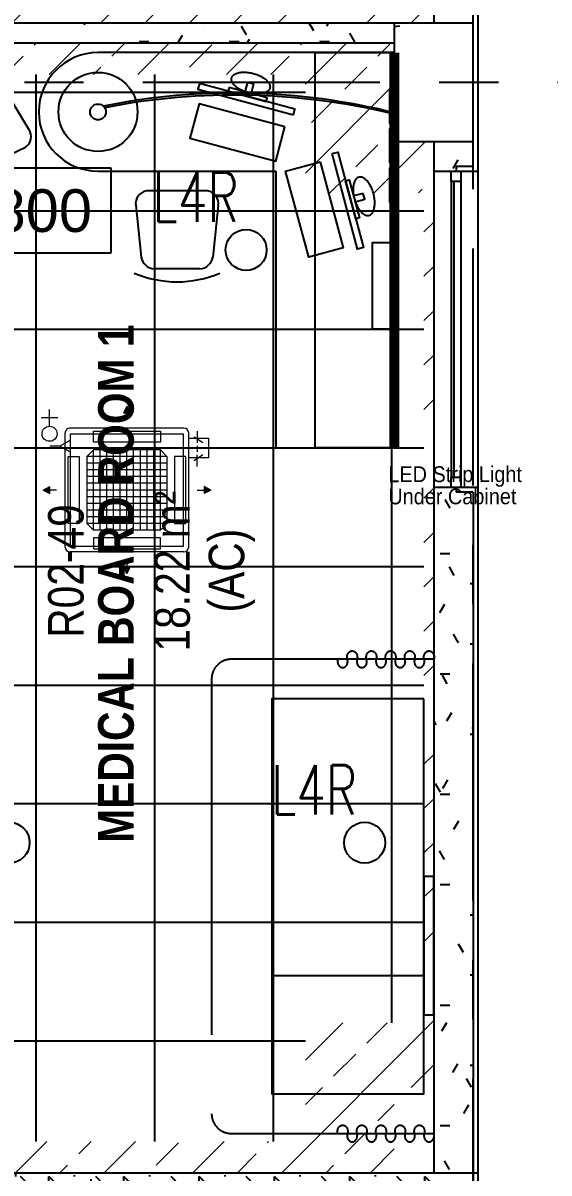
# Model space of a CAD drawing. Header units: millimetres. Extents: x -92759 to 184353, y -15225 to 86714.
# Drawn here: x 88021 to 90684, y 32021 to 37841 of the extents above; entities that cross this region are included whole.
import ezdxf

# ---------------------------------------------------------------- set-up
doc = ezdxf.new("R2010")
doc.units = ezdxf.units.MM
for name, pattern in [('HIDDEN', [0.375, 0.25, -0.125]), ('IDA - Grid Line', [2100, 1200, -300, 300, -300]), ('IMPORT-ACAD_ISO12W100', [3150, 1800, -450, 0, -450, 0, -450])]:
    doc.linetypes.add(name, pattern=pattern)
for name, color, linetype in [('0-1', 9, 'Continuous'), ('A-_ROOMNAME_A', 8, 'Continuous'), ('A-_WALL----_E', 8, 'Continuous'), ('A-_WALL----_H', 8, 'Continuous'), ('A-_WALL----_H-1', 9, 'Continuous'), ('A-_WALLPRTN_E', 8, 'Continuous'), ('A-_WIND----_E', 8, 'Continuous'), ('A-PATT-CONC', 8, 'Continuous'), ('E-_LIGT----_E-', 3, 'Continuous'), ('E-legend', 1, 'Continuous'), ('HF Text', 7, 'Continuous'), ('M-_SANIFIXR_E', 9, 'Continuous'), ('M-ACMV_FCU', 5, 'Continuous'), ('PDF_M-_ACON----_E-N', 7, 'Continuous'), ('S-_COLN----_E', 8, 'Continuous')]:
    doc.layers.add(name, color=color, linetype=linetype)
for name, color, linetype, lineweight in [('A--', 134, '500-1-RP', 25), ('HFI 9MM FPB', 94, 'Continuous', 5), ('M-ACMV_CDP', 190, 'DRAIN_PIPE', 25), ('M-ACMV_FCU-1', 86, 'Continuous', 9), ('M-ACMV_FCU-2', 86, 'Continuous', 9), ('M-ACMV_PWR', 1, 'REFRIGERANT', 25), ('M-ACMV_REF_PIPE', 134, '500-1-RP', 25), ('M-ACMV_VCD', 7, 'Continuous', 25)]:
    doc.layers.add(name, color=color, linetype=linetype, lineweight=lineweight)
for name, color, linetype, true_color in [('A-_FURN--1', 7, 'Continuous', 0xaaaaaa), ('A-_FURN--2', 7, 'IMPORT-ACAD_ISO12W100', 0xaaaaaa), ('A-_FURN--3', 7, 'Continuous', 0xaaaaaa), ('A-_FURN--4', 7, 'Continuous', 0xaaaaaa), ('A-_FURN_CURTAIN-2', 7, 'Continuous', 0xaaaaaa), ('S-_ANOTGRID_E-1', 9, 'IDA - Grid Line', 0x808080)]:
    doc.layers.add(name, color=color, linetype=linetype, true_color=true_color)
doc.styles.add('Arial', font='arial.ttf')
doc.styles.add('Arial Narrow_2', font='ARIALN.TTF', dxfattribs={"height": 225})
doc.styles.add('Arial Narrow_B_1', font='ARIALNB.TTF', dxfattribs={"height": 300})
doc.styles.add('Arial_4', font='arial.ttf', dxfattribs={"height": 1.8})
doc.styles.add('Simplex', font='simplex_.ttf', dxfattribs={"width": 0.7, "height": 450})
doc.styles.get("Standard").update_dxf_attribs({"font": 'arial.ttf'})
doc.linetypes.add('500-1-RP', pattern='A,0.75,-0.5,0.75,-0.5,0.75,-0.5,0.75,-1.7,["RP",Standard,S=1,R=0,X=-1,Y=-0.5],-1.7', length=7.9)
doc.linetypes.add('DRAIN_PIPE', pattern='A,0.5,-0.2,["D",Standard,S=0.1,R=0,X=-0.1,Y=-0.05],-0.25', length=0.95)
doc.linetypes.add('REFRIGERANT', pattern='A,15,-5.08,["R",Standard,S=2.54,R=0,X=-2.54,Y=-1.27],-5.08', length=25.16)
pattern_1 = [(0, (-11670.95, 40338.29), (609.6, 152.4), [50.292, -406.908, 50.292, -406.908, -2438.4]), (0, (-11670.95, 40338.29), (609.6, 152.4), [-914.4, 50.292, -864.108, 50.292, -406.908, -1066.8]), (0, (-11670.95, 40338.29), (609.6, 152.4), [-2286, 50.292, -254.508, 50.292, -711.708]), (120, (-11442.35, 40414.49), (-436.78227, 451.7291), [50.292, -406.908, 50.292, -406.908, -2438.4]), (120, (-11442.35, 40414.49), (-436.78227, 451.7291), [-914.4, 50.292, -864.108, 50.292, -406.908, -1066.8]), (120, (-11442.35, 40414.49), (-436.78227, 451.7291), [-2286, 50.292, -254.508, 50.292, -711.708]), (240, (-11366.15, 40719.29), (-172.81773, -604.1291), [50.292, -406.908, 50.292, -406.908, -2438.4]), (240, (-11366.15, 40719.29), (-172.81773, -604.1291), [-914.4, 50.292, -864.108, 50.292, -406.908, -1066.8]), (240, (-11366.15, 40719.29), (-172.81773, -604.1291), [-2286, 50.292, -254.508, 50.292, -711.708])]
pattern_2 = [(45, (-381589.02, -647239), (-224.5064, 224.5064), []), (45, (-381364.5, -647239), (-224.5064, 224.5064), [158.75, -79.375])]

# ---------------------------------------------------------------- blocks, each defined once
blk = doc.blocks.new('IDA - Rectangle Column - 400W X 600D-V5-BLK8_RHH_2ND STOREY PLAN')
at = {"layer": 'S-_COLN----_E'}
h = blk.add_hatch(dxfattribs=at)
h.set_pattern_fill('FP_10', color=256, style=0, pattern_type=2)
h.set_pattern_definition([(50, (-19070.95, 35538.3), (1093.104, -95.634), [114.3, -1257.3]), (355, (-19071, 35538.3), (-211.457, 1146.34), [91.44, -1005.84]), (100.451, (-18979.9, 35530.3), (881.656, 1050.7), [97.14, -1068.54]), (46.184, (-19071, 35843.1), (1626.475, -252.257), [171.45, -1885.95]), (96.636, (-18935.4, 35822), (1424.416, 1484.565), [145.71, -1602.81]), (351.184, (-19071, 35843.1), (1424.43, 1484.55), [137.16, -1508.76]), (21, (-18918.55, 35766.9), (909.686, -613.591), [114.3, -1257.3]), (326, (-18918.5, 35766.9), (370.812, 1105.13), [91.44, -1005.84]), (71.451, (-18842.7, 35715.8), (1280.503, 491.528), [97.14, -1068.54]), (37.5, (-19070.95, 35538.3), (18.5313, 507.3303), [50.292, -943.356, 50.292, -970.788, -1009.65]), (37.5, (-19070.95, 35538.3), (18.5313, 507.3303), [-2014.728, 50.292, -959.358]), (7.5, (-19070.95, 35538.3), (400.918, 601.0836), [50.292, -531.876, 50.292, -920.496, -384.81]), (7.5, (-19070.95, 35538.3), (400.918, 601.0836), [-1552.956, 50.292, -334.518]), (327.5, (-19410.8, 35538.3), (813.545, -34.3737), [50.292, -330.708, 50.292, -2715.768]), (327.5, (-19410.8, 35538.3), (813.545, -34.3737), [-431.292, -1138.428, 50.292, -1527.048]), (317.5, (-19563.2, 35538.3), (888.775, 152.56), [50.292, -445.008, 50.292, -1859.28]), (317.5, (-19563.2, 35538.3), (888.775, 152.56), [-545.592, -739.14, 50.292, -1069.848])])
h.paths.add_polyline_path([(200, -300), (200, 300), (-200, 300), (-200, -300)])
for p, q in [((200, 300), (-200, 300)), ((-200, 300), (-200, -300)), ((200, -300), (200, 300)), ((-200, -300), (200, -300))]:
    blk.add_line(p, q, dxfattribs=at)
blk = doc.blocks.new('IDA - Fixed w Top Hung - 1 Panel - 1600L X 1800H - B8-AW09-10171258-BLK8_RHH_2ND STOREY PLAN')
at = {"layer": 'A-_WIND----_E'}
for p, q in [((-800, 25), (-750, 25)), ((-750, 10), (-750, 25)), ((750, 25), (-750, 25)), ((-750, 10), (750, 10)), ((-750, -25), (-750, 10)), ((750, 25), (800, 25)), ((750, 25), (750, 10)), ((750, 10), (750, -25)), ((-750, -25), (-800, -25)), ((750, -25), (-750, -25)), ((800, -25), (750, -25))]:
    blk.add_line(p, q, dxfattribs=at)
blk = doc.blocks.new('1599_FURN_RHH_BLK8 _NEW__2ND STY_dwg_CURTAIN-10345796-BLK8_RHH_2ND STOREY PLAN')
at = {"layer": 'A-_FURN_CURTAIN-2'}
for points, weights in [([(364562.6, -316988.1), (364557, -316988.1), (364551.8, -316989.6)], [1, 0.931303290714, 0.894831553285]), ([(364593.9, -317013.9), (364593.9, -316988.1), (364562.6, -316988.1)], [1, 0.707106781187, 1]), ([(364562.6, -317039.8), (364593.9, -317039.8), (364593.9, -317013.9)], [1, 0.707106781187, 1]), ([(364509.6, -317062.5), (364509.6, -317036.7), (364540.9, -317036.7)], [1, 0.707106781187, 1]), ([(364540.9, -317088.4), (364509.6, -317088.4), (364509.6, -317062.5)], [1, 0.707106781187, 1]), ([(364540.9, -317036.7), (364546.5, -317036.7), (364551.8, -317038.2)], [1, 0.931303290589, 0.894831553152]), ([(364551.8, -317038.2), (364557, -317039.8), (364562.6, -317039.8)], [0.894831553151, 0.931303290588, 1]), ([(364551.8, -317086.8), (364546.5, -317088.4), (364540.9, -317088.4)], [0.894831553149, 0.931303290586, 1]), ([(364562.6, -317085.3), (364557, -317085.3), (364551.8, -317086.8)], [1, 0.931303290589, 0.894831553152]), ([(364593.9, -317111.1), (364593.9, -317085.3), (364562.6, -317085.3)], [1, 0.707106781187, 1]), ([(364562.6, -317137), (364593.9, -317137), (364593.9, -317111.1)], [1, 0.707106781187, 1]), ([(364509.6, -317159.7), (364509.6, -317133.8), (364540.9, -317133.8)], [1, 0.707106781187, 1]), ([(364540.9, -317185.6), (364509.6, -317185.6), (364509.6, -317159.7)], [1, 0.707106781187, 1]), ([(364540.9, -317133.8), (364546.5, -317133.8), (364551.8, -317135.4)], [1, 0.931303290587, 0.894831553151]), ([(364551.8, -317184), (364546.5, -317185.6), (364540.9, -317185.6)], [0.89483155315, 0.931303290587, 1]), ([(364551.8, -317135.4), (364557, -317137), (364562.6, -317137)], [0.894831553149, 0.931303290586, 1]), ([(364562.6, -317182.4), (364557, -317182.4), (364551.8, -317184)], [1, 0.931303290587, 0.894831553151]), ([(364593.9, -317208.3), (364593.9, -317182.4), (364562.6, -317182.4)], [1, 0.707106781187, 1]), ([(364509.6, -317256.9), (364509.6, -317231), (364540.9, -317231)], [1, 0.707106781187, 1]), ([(364540.9, -317231), (364546.5, -317231), (364551.8, -317232.6)], [1, 0.931303290587, 0.894831553151]), ([(364551.8, -317232.6), (364557, -317234.2), (364562.6, -317234.2)], [0.89483155315, 0.931303290586, 1]), ([(364562.6, -317234.2), (364593.9, -317234.2), (364593.9, -317208.3)], [1, 0.707106781187, 1]), ([(364540.9, -317282.8), (364509.6, -317282.8), (364509.6, -317256.9)], [1, 0.707106781187, 1]), ([(364551.8, -317281.2), (364546.5, -317282.8), (364540.9, -317282.8)], [0.894831553151, 0.931303290587, 1]), ([(364562.6, -317279.6), (364557, -317279.6), (364551.8, -317281.2)], [1, 0.931303290588, 0.894831553151]), ([(364593.9, -317305.5), (364593.9, -317279.6), (364562.6, -317279.6)], [1, 0.707106781187, 1]), ([(364562.6, -317331.4), (364593.9, -317331.4), (364593.9, -317305.5)], [1, 0.707106781187, 1]), ([(364509.6, -317354.1), (364509.6, -317328.2), (364540.9, -317328.2)], [1, 0.707106781187, 1]), ([(364540.9, -317380), (364509.6, -317380), (364509.6, -317354.1)], [1, 0.707106781187, 1]), ([(364540.9, -317328.2), (364546.5, -317328.2), (364551.8, -317329.8)], [1, 0.931303290716, 0.894831553287]), ([(364551.8, -317329.8), (364557, -317331.4), (364562.6, -317331.4)], [0.89483155315, 0.931303290587, 1]), ([(364551.8, -317378.4), (364546.5, -317380), (364540.9, -317380)], [0.894831553151, 0.931303290587, 1]), ([(364562.6, -317376.8), (364557, -317376.8), (364551.8, -317378.4)], [1, 0.931303290587, 0.89483155315]), ([(364593.9, -317402.7), (364593.9, -317376.8), (364562.6, -317376.8)], [1, 0.707106781187, 1]), ([(364562.6, -317428.6), (364593.9, -317428.6), (364593.9, -317402.7)], [1, 0.707106781187, 1]), ([(364509.6, -317451.3), (364509.6, -317425.4), (364540.9, -317425.4)], [1, 0.707106781187, 1]), ([(364540.9, -317477.2), (364509.6, -317477.2), (364509.6, -317451.3)], [1, 0.707106781187, 1]), ([(364540.9, -317425.4), (364546.5, -317425.4), (364551.8, -317427)], [1, 0.931303290587, 0.894831553151]), ([(364551.8, -317475.6), (364546.5, -317477.2), (364540.9, -317477.2)], [0.894831553151, 0.931303290587, 1]), ([(364551.8, -317427), (364557, -317428.6), (364562.6, -317428.6)], [0.89483155315, 0.931303290587, 1])]:
    blk.add_rational_spline(points, weights, degree=2, dxfattribs=at)
blk = doc.blocks.new('1599_FURN_RHH_BLK8 _NEW__2ND STY_dwg_CURTAIN-10345795-BLK8_RHH_2ND STOREY PLAN')
at = {"layer": 'A-_FURN_CURTAIN-2'}
for points, weights in [([(364562.6, -316988.1), (364557, -316988.1), (364551.8, -316989.6)], [1, 0.931303290714, 0.894831553285]), ([(364593.9, -317013.9), (364593.9, -316988.1), (364562.6, -316988.1)], [1, 0.707106781187, 1]), ([(364562.6, -317039.8), (364593.9, -317039.8), (364593.9, -317013.9)], [1, 0.707106781187, 1]), ([(364509.6, -317062.5), (364509.6, -317036.7), (364540.9, -317036.7)], [1, 0.707106781187, 1]), ([(364540.9, -317088.4), (364509.6, -317088.4), (364509.6, -317062.5)], [1, 0.707106781187, 1]), ([(364540.9, -317036.7), (364546.5, -317036.7), (364551.8, -317038.2)], [1, 0.931303290589, 0.894831553152]), ([(364551.8, -317038.2), (364557, -317039.8), (364562.6, -317039.8)], [0.894831553151, 0.931303290588, 1]), ([(364551.8, -317086.8), (364546.5, -317088.4), (364540.9, -317088.4)], [0.894831553149, 0.931303290586, 1]), ([(364562.6, -317085.3), (364557, -317085.3), (364551.8, -317086.8)], [1, 0.931303290589, 0.894831553152]), ([(364593.9, -317111.1), (364593.9, -317085.3), (364562.6, -317085.3)], [1, 0.707106781187, 1]), ([(364562.6, -317137), (364593.9, -317137), (364593.9, -317111.1)], [1, 0.707106781187, 1]), ([(364509.6, -317159.7), (364509.6, -317133.8), (364540.9, -317133.8)], [1, 0.707106781187, 1]), ([(364540.9, -317185.6), (364509.6, -317185.6), (364509.6, -317159.7)], [1, 0.707106781187, 1]), ([(364540.9, -317133.8), (364546.5, -317133.8), (364551.8, -317135.4)], [1, 0.931303290587, 0.894831553151]), ([(364551.8, -317184), (364546.5, -317185.6), (364540.9, -317185.6)], [0.89483155315, 0.931303290587, 1]), ([(364551.8, -317135.4), (364557, -317137), (364562.6, -317137)], [0.894831553149, 0.931303290586, 1]), ([(364562.6, -317182.4), (364557, -317182.4), (364551.8, -317184)], [1, 0.931303290587, 0.894831553151]), ([(364593.9, -317208.3), (364593.9, -317182.4), (364562.6, -317182.4)], [1, 0.707106781187, 1]), ([(364509.6, -317256.9), (364509.6, -317231), (364540.9, -317231)], [1, 0.707106781187, 1]), ([(364540.9, -317231), (364546.5, -317231), (364551.8, -317232.6)], [1, 0.931303290587, 0.894831553151]), ([(364551.8, -317232.6), (364557, -317234.2), (364562.6, -317234.2)], [0.89483155315, 0.931303290586, 1]), ([(364562.6, -317234.2), (364593.9, -317234.2), (364593.9, -317208.3)], [1, 0.707106781187, 1]), ([(364540.9, -317282.8), (364509.6, -317282.8), (364509.6, -317256.9)], [1, 0.707106781187, 1]), ([(364551.8, -317281.2), (364546.5, -317282.8), (364540.9, -317282.8)], [0.894831553151, 0.931303290587, 1]), ([(364562.6, -317279.6), (364557, -317279.6), (364551.8, -317281.2)], [1, 0.931303290588, 0.894831553151]), ([(364593.9, -317305.5), (364593.9, -317279.6), (364562.6, -317279.6)], [1, 0.707106781187, 1]), ([(364562.6, -317331.4), (364593.9, -317331.4), (364593.9, -317305.5)], [1, 0.707106781187, 1]), ([(364509.6, -317354.1), (364509.6, -317328.2), (364540.9, -317328.2)], [1, 0.707106781187, 1]), ([(364540.9, -317380), (364509.6, -317380), (364509.6, -317354.1)], [1, 0.707106781187, 1]), ([(364540.9, -317328.2), (364546.5, -317328.2), (364551.8, -317329.8)], [1, 0.931303290716, 0.894831553287]), ([(364551.8, -317329.8), (364557, -317331.4), (364562.6, -317331.4)], [0.89483155315, 0.931303290587, 1]), ([(364551.8, -317378.4), (364546.5, -317380), (364540.9, -317380)], [0.894831553151, 0.931303290587, 1]), ([(364562.6, -317376.8), (364557, -317376.8), (364551.8, -317378.4)], [1, 0.931303290587, 0.89483155315]), ([(364593.9, -317402.7), (364593.9, -317376.8), (364562.6, -317376.8)], [1, 0.707106781187, 1]), ([(364562.6, -317428.6), (364593.9, -317428.6), (364593.9, -317402.7)], [1, 0.707106781187, 1]), ([(364509.6, -317451.3), (364509.6, -317425.4), (364540.9, -317425.4)], [1, 0.707106781187, 1]), ([(364540.9, -317477.2), (364509.6, -317477.2), (364509.6, -317451.3)], [1, 0.707106781187, 1]), ([(364540.9, -317425.4), (364546.5, -317425.4), (364551.8, -317427)], [1, 0.931303290587, 0.894831553151]), ([(364551.8, -317475.6), (364546.5, -317477.2), (364540.9, -317477.2)], [0.894831553151, 0.931303290587, 1]), ([(364551.8, -317427), (364557, -317428.6), (364562.6, -317428.6)], [0.89483155315, 0.931303290587, 1])]:
    blk.add_rational_spline(points, weights, degree=2, dxfattribs=at)
blk = doc.blocks.new('1599_FURN_RHH_BLK8 _NEW__2ND STY_dwg-10261561-BLK8_RHH_2ND STOREY PLAN')
at = {"layer": 'A-_FURN--1'}
for p, q in [((-999.8, -41650.1), (-1899.8, -41650.1)), ((-399.8, -41650.1), (-999.8, -41650.1)), ((-799.8, -41650.1), (-399.8, -41650.1)), ((-799.8, -43650.1), (-799.8, -41650.1)), ((-399.8, -43650.1), (-399.8, -41650.1)), ((-399.8, -41650.1), (-399.8, -43650.1)), ((-2248.1, -42040.6), (-2384.9, -41814)), ((-2547.2, -42259.9), (-2266.8, -42129.2)), ((-1899.8, -42250.1), (-999.8, -42250.1)), ((-999.8, -42250.1), (-999.8, -43650.1)), ((-1345.1, -42350.1), (-1654.5, -42350.1)), ((-1708.9, -42422.5), (-1680.7, -42685.6)), ((-1290.9, -42424.4), (-1318.9, -42685.6)), ((-1384.8, -42744.5), (-1614.8, -42744.5)), ((-999.8, -43650.1), (-399.8, -43650.1)), ((-399.8, -43650.1), (-799.8, -43650.1))]:
    blk.add_line(p, q, dxfattribs=at)
at = {"layer": 'A-_FURN--1', "flags": 128}
for points in [[(-910.9, -41965.1), (-903.2, -41936.1), (-1386.1, -41806.7), (-1393.9, -41835.7)], [(-1048.1, -41897.3), (-1042.9, -41878), (-1236.1, -41826.2), (-1241.2, -41845.5)], [(-1112, -41807.7), (-1125, -41856), (-1154, -41848.2), (-1141, -41799.9)], [(-714.8, -42161.2), (-685.8, -42153.5), (-556.4, -42636.4), (-585.4, -42644.2)], [(-647, -42298.4), (-627.6, -42293.2), (-575.9, -42486.4), (-595.2, -42491.6)], [(-557.4, -42362.4), (-605.6, -42375.3), (-597.9, -42404.3), (-549.6, -42391.3)], [(-249.8, -44920.1), (-1019.8, -44920.1), (-1019.8, -46920.1), (-249.8, -46920.1)], [(-199.8, -46520.1), (-199.8, -45820.1), (-249.8, -45820.1), (-249.8, -46520.1)]]:
    blk.add_lwpolyline(points, close=True, dxfattribs=at)
at = {"layer": 'A-_FURN--1'}
for centre, radius, start, end in [((-1899.8, -41950.1), 300, 90, 270), ((-2304.1, -42075), 65.8, 304.51542, 33.26494), ((-1643.6, -42414.9), 65.8, 99.51542, 188.26494), ((-1355.9, -42414.9), 65.8, 351.73506, 80.48458), ((-1610.2, -42673), 71.6, 190.11571, 266.30497), ((-1389.4, -42673), 71.6, 273.69503, 349.88429), ((-1499.8, -42262.4), 547.7, 246.66493, 293.33507)]:
    blk.add_arc(centre, radius, start, end, dxfattribs=at)
for points in [[(-1139.5, -41852.1), (-1236.1, -41826.2), (-1223.1, -41777.9)], [(-1223.1, -41777.9), (-1210.2, -41729.6), (-1113.6, -41755.5)], [(-1113.6, -41755.5), (-1017, -41781.4), (-1029.9, -41829.7)], [(-1029.9, -41829.7), (-1042.9, -41878), (-1139.5, -41852.1)], [(-579.4, -42280.3), (-627.6, -42293.2), (-601.8, -42389.8)], [(-505.2, -42363.9), (-531.1, -42267.3), (-579.4, -42280.3)], [(-527.6, -42473.4), (-479.3, -42460.5), (-505.2, -42363.9)], [(-601.8, -42389.8), (-575.9, -42486.4), (-527.6, -42473.4)]]:
    blk.add_rational_spline(points, [1, 0.707106781187, 1], degree=2, dxfattribs=at)
at = {"layer": 'A-_FURN--2'}
for p, q in [((-199.8, -44720.1), (-1224.8, -44720.1)), ((-1324.8, -44820.1), (-1324.8, -47020.1)), ((-1224.8, -47120.1), (-199.8, -47120.1))]:
    blk.add_line(p, q, dxfattribs=at)
at = {"layer": 'A-_FURN--2', "flags": 128}
for points in [[(-424.8, -41833.5), (-424.8, -42008.5), (-399.8, -42008.5), (-399.8, -41833.5)], [(-424.8, -42033.5), (-424.8, -42208.5), (-399.8, -42208.5), (-399.8, -42033.5)], [(-424.8, -42233.5), (-424.8, -42408.5), (-399.8, -42408.5), (-399.8, -42233.5)]]:
    blk.add_lwpolyline(points, close=True, dxfattribs=at)
at = {"layer": 'A-_FURN--2'}
for centre, start, end in [((-1224.8, -44820.1), 90, 180), ((-1224.8, -47020.1), 180, 270)]:
    blk.add_arc(centre, 100, start, end, dxfattribs=at)
at = {"layer": 'A-_FURN--3', "flags": 128}
for points in [[(-953.2, -42026.2), (-1387.9, -41909.8), (-1434.4, -42083.6), (-999.8, -42200.1)], [(-775.9, -42203.5), (-659.4, -42638.2), (-833.3, -42684.8), (-949.8, -42250.1)], [(-509.8, -43050.1), (-509.8, -42610.1), (-399.8, -42610.1), (-399.8, -43050.1)]]:
    blk.add_lwpolyline(points, close=True, dxfattribs=at)
at = {"layer": 'A-_FURN--3'}
for radius in [200, 40]:
    blk.add_circle((-1899.8, -41950.1), radius, dxfattribs=at)
for centre, radius, start, end in [((-1211.1, -45172.2), 3317.9, 75.84539, 101.49781), ((-1207.8, -45262.2), 3397.5, 76.24177, 101.16737)]:
    blk.add_arc(centre, radius, start, end, dxfattribs=at)
at = {"layer": 'A-_FURN--4'}
blk.add_line((-1019.8, -46320.1), (-249.8, -46320.1), dxfattribs=at)
at = {"extrusion": (0, 0, -1), "zscale": -1, "rotation": 90}
blk.add_blockref('1599_FURN_RHH_BLK8 _NEW__2ND STY_dwg_CURTAIN-10345795-BLK8_RHH_2ND STOREY PLAN', (-316789.9, -409271.9), dxfattribs=at)
at = {"rotation": 270}
blk.add_blockref('1599_FURN_RHH_BLK8 _NEW__2ND STY_dwg_CURTAIN-10345796-BLK8_RHH_2ND STOREY PLAN', (316789.9, 317431.7), dxfattribs=at)
blk = doc.blocks.new('A$C3019c3af')
at = {"layer": 'A-_WALL----_H'}
h = blk.add_hatch(dxfattribs=at)
h.set_pattern_fill('FP_11', color=256, style=0, pattern_type=2)
h.set_pattern_definition([(0, (-11670.95, 40338.3), (1219.2, 304.8), [50.292, -864.108, 50.292, -864.108, -4876.8]), (0, (-11670.95, 40338.3), (1219.2, 304.8), [-1828.8, 50.292, -1778.508, 50.292, -864.108, -2133.6]), (0, (-11670.95, 40338.3), (1219.2, 304.8), [-4572, 50.292, -559.308, 50.292, -1473.708]), (120, (-11213.75, 40490.7), (-873.5645, 903.4582), [50.292, -864.108, 50.292, -864.108, -4876.8]), (120, (-11213.75, 40490.7), (-873.5645, 903.4582), [-1828.8, 50.292, -1778.508, 50.292, -864.108, -2133.6]), (120, (-11213.75, 40490.7), (-873.5645, 903.4582), [-4572, 50.292, -559.308, 50.292, -1473.708]), (240, (-11061.35, 41100.3), (-345.6355, -1208.2582), [50.292, -864.108, 50.292, -864.108, -4876.8]), (240, (-11061.35, 41100.3), (-345.6355, -1208.2582), [-1828.8, 50.292, -1778.508, 50.292, -864.108, -2133.6]), (240, (-11061.35, 41100.3), (-345.6355, -1208.2582), [-4572, 50.292, -559.308, 50.292, -1473.708])])
h.paths.add_polyline_path([(7625, -720), (7625, 2750), (7512.5, 2750), (7512.5, 2725), (7600, 2725), (7600, -720)])
h.paths.add_polyline_path([(7625, 4350), (7625, 5250), (7512.5, 5250), (7512.5, 5225), (7600, 5225), (7600, 4375), (7512.5, 4375), (7512.5, 4350)])
h.paths.add_polyline_path([(7625, 6850), (7625, 8700), (7600, 8700), (7600, 6875), (7512.5, 6875), (7512.5, 6850), (7530.2, 6850)])
at = {"layer": 'A-_WALL----_H-1'}
h = blk.add_hatch(dxfattribs=at)
h.set_pattern_fill('FP_8', color=256, style=0, pattern_type=2)
h.set_pattern_definition(pattern_1)
h.paths.add_polyline_path([(7600, -720), (7600, 2725), (7512.5, 2725), (7512.5, 2750), (7400, 2750), (7400, -720), (7512.5, -720)])
h.paths.add_polyline_path([(7400, 4350), (7512.5, 4350), (7512.5, 4375), (7600, 4375), (7600, 4500), (7400, 4500)])
h.paths.add_polyline_path([(7600, 5100), (7600, 5225), (7512.5, 5225), (7512.5, 5250), (7400, 5250), (7400, 5100), (7512.5, 5100)])
h.paths.add_polyline_path([(7400, 6850), (7512.5, 6850), (7512.5, 6875), (7600, 6875), (7600, 8700), (7400, 8700), (7400, 8399.3)])
h = blk.add_hatch(dxfattribs=at)
h.set_pattern_fill('FP_8', color=256, style=0, pattern_type=2)
h.set_pattern_definition(pattern_1)
h.paths.add_polyline_path([(3100, 5000), (7200, 5000), (7200, 5100), (3100, 5100)])
h = blk.add_hatch(dxfattribs=at)
h.set_pattern_fill('FP_9', color=256, style=0, pattern_type=2)
h.set_pattern_definition([(0, (-11670.95, 40338.3), (381, 381), [47.625, -333.375]), (90, (-11670.95, 40338.3), (-381, 381), [47.625, -333.375]), (135, (-11623.33, 40338.3), (-381.0004, 3e-14), [67.352, -471.463]), (0, (-11623.33, 40552.6), (381, 381), [47.625, -333.375]), (45, (-11599.5, 40528.8), (0, 381.0004), [33.676, -505.139]), (135, (-11599.5, 40528.8), (-381.0004, 3e-14), [33.676, -505.139]), (0, (-11480.45, 40647.85), (381, 381), [67.352, -313.648]), (45, (-11480.45, 40647.85), (0, 381.0004), [47.625, -491.19]), (135, (-11413.1, 40647.85), (-381.0004, 3e-14), [47.625, -491.19]), (90, (-11409, 40433.54), (-381, 381), [47.625, -333.375]), (45, (-11409, 40433.54), (0, 381.0004), [33.676, -505.139]), (135, (-11385.2, 40457.35), (-381.0004, 3e-14), [33.676, -505.139]), (0, (-11623.33, 40433.54), (381, 381), [23.812, -319.087]), (0, (-11337.58, 40528.8), (381, 381), [23.812, -319.087]), (90, (-11456.64, 40576.4), (-381, 381), [23.812, -319.087]), (135, (-11409, 40362.1), (-381.0004, 3e-14), [33.676, -505.139]), (135, (-11575.7, 40624.04), (-381.0004, 3e-14), [33.676, -505.139]), (45, (-11492.36, 40463.3), (0, 381.0004), [33.676, -505.139]), (90, (-11540, 40385.9), (-381, 381), [5.953, -375.047]), (90, (-11522.12, 40546.65), (-381, 381), [5.953, -375.047]), (90, (-11343.53, 40612.13), (-381, 381), [5.953, -375.047]), (90, (-11337.58, 40409.73), (-381, 381), [5.953, -375.047])])
h.paths.add_polyline_path([(7400, -920), (7400, -720), (0, -720), (0, -920), (7324.6, -920)])
at = {"layer": 'A-_WALL----_E'}
for p, q in [((7400, 11875), (7400, 5100)), ((7625, -5325), (7625, 6850)), ((7600, 5100), (7600, 5225)), ((7400, 4500), (7400, -720)), ((7600, 4375), (7600, 4500)), ((7512.5, 4375), (7512.5, 4350)), ((7512.5, 4375), (7600, 4375)), ((7400, 4350), (7625, 4350)), ((7625, 2750), (7400, 2750)), ((7512.5, 2750), (7512.5, 2725)), ((7600, 2725), (7512.5, 2725)), ((7600, 2725), (7600, -5300)), ((7625, -720), (200, -720))]:
    blk.add_line(p, q, dxfattribs=at)
at = {"layer": 'A-_WALLPRTN_E'}
for p, q in [((7200, 5100), (3100, 5100)), ((3100, 5000), (7200, 5000))]:
    blk.add_line(p, q, dxfattribs=at)
at = {"layer": 'S-_ANOTGRID_E-1'}
for p, q in [((7600, -20341.4), (7600, 52351.8)), ((-38173.1, 4800), (13784.7, 4800))]:
    blk.add_line(p, q, dxfattribs=at)
at = {"layer": 'A-_WIND----_E', "rotation": 89.99999999999991}
blk.add_blockref('IDA - Fixed w Top Hung - 1 Panel - 1600L X 1800H - B8-AW09-10171258-BLK8_RHH_2ND STOREY PLAN', (7512.7, 3550), dxfattribs=at)
at = {"layer": 'M-_SANIFIXR_E'}
blk.add_blockref('1599_FURN_RHH_BLK8 _NEW__2ND STY_dwg-10261561-BLK8_RHH_2ND STOREY PLAN', (7599.8, 46600.1), dxfattribs=at)
at = {"layer": 'S-_COLN----_E'}
blk.add_blockref('IDA - Rectangle Column - 400W X 600D-V5-BLK8_RHH_2ND STOREY PLAN', (7400, 4800), dxfattribs=at)
at = {"layer": 'A-_ROOMNAME_A', "char_height": 180, "attachment_point": 1, "rotation": 90}
for s, insert, width, style in [('MEDICAL BOARD ROOM 1', (5700.6, 951.4), 3367.087, 'Arial Narrow_B_1'), ('18.22 m²', (5984.7, 1918.9), 1022.152, 'Arial Narrow_2'), ('R02-49', (5447.1, 1988.6), 853.797, 'Arial Narrow_2'), ('(AC)', (6260.3, 2116.9), 541.139, 'Arial Narrow_2')]:
    blk.add_mtext(s, dxfattribs=dict(at, insert=insert, width=width, style=style))
blk = doc.blocks.new('RCP_B8L2')
at = {"layer": 'A-PATT-CONC'}
h = blk.add_hatch(dxfattribs=at)
h.set_pattern_fill('ANSI37', color=256, scale=189, angle=45)
h.set_pattern_definition([(90, (-363168.07, -188137.3), (-600.075, 0), []), (180, (-363168.07, -188137.3), (-6e-14, -600.075), [])])
h.paths.add_polyline_path([(-362568.1, -187537.3), (-362568.1, -183337.3), (-363168.1, -183337.3), (-363168.1, -182737.3), (-366768.1, -182737.3), (-366768.1, -183937.3), (-364968.1, -183937.3), (-364968.1, -188137.3), (-363168.1, -188137.3), (-363168.1, -187537.3)])
at = {"layer": 'HFI 9MM FPB'}
h = blk.add_hatch(dxfattribs=at)
h.set_pattern_fill('ANSI33', color=256, scale=50)
h.set_pattern_definition(pattern_2)
h.paths.add_polyline_path([(-367268.1, -178877.3), (-362518.1, -178877.3), (-362518.1, -182477.3), (-367268.1, -182477.3)])
h.paths.add_polyline_path([(-366993.1, -179177.3), (-366993.1, -182177.3), (-362793.1, -182177.3), (-362793.1, -179177.3)], flags=16)
h = blk.add_hatch(dxfattribs=at)
h.set_pattern_fill('ANSI33', color=256, scale=50)
h.set_pattern_definition(pattern_2)
h.paths.add_polyline_path([(-367302.1, -183077.3), (-367302.1, -184425.3), (-365068.1, -184425.3), (-365068.1, -188297.3), (-362718.1, -188297.3), (-362718.1, -187897.3), (-362518.1, -187897.3), (-362518.1, -183077.3), (-362718.1, -183077.3), (-362718.1, -182577.3), (-366818.1, -182577.3), (-366818.1, -183077.3)])
h.paths.add_polyline_path([(-362568.1, -187537.3), (-362568.1, -183337.3), (-363168.1, -183337.3), (-363168.1, -182737.3), (-366768.1, -182737.3), (-366768.1, -183937.3), (-364968.1, -183937.3), (-364968.1, -188137.3), (-363168.1, -188137.3), (-363168.1, -187537.3)], flags=16)
at = {"layer": 'HF Text', "insert": (-365614.8, -183318.8), "char_height": 215.85, "width": 1353.585, "attachment_point": 1, "style": 'Arial_4', "bg_fill": 16, "box_fill_scale": 1.5, "bg_fill_color": 256, "bg_fill_transparency": 0}
blk.add_mtext('CH= 2800', dxfattribs=at)
blk = doc.blocks.new('A$C020d881d')
at = {"layer": 'E-legend', "lineweight": 25}
blk.add_circle((818.7, 172), 103.8, dxfattribs=at)
at = {"layer": 'E-legend', "lineweight": 25, "style": 'Simplex', "width": 0.7}
blk.add_text('L4R', height=250, dxfattribs=at).set_placement((345.2, 314.3))
blk = doc.blocks.new('EL_B8_L2_R4')
at = {"color": 1, "linetype": 'HIDDEN', "ltscale": 20, "const_width": 50}
blk.add_lwpolyline([(-400, -41650), (-400, -43650)], dxfattribs=at)
at = {"layer": 'E-_LIGT----_E-', "ltscale": 0.5}
for p in [(-1968.8, -42820.4), (-3168.8, -45820.4), (-1368.8, -45820.4)]:
    blk.add_blockref('A$C020d881d', p, dxfattribs=at)
at = {"color": 1, "linetype": 'HIDDEN', "ltscale": 40, "style": 'Arial', "width": 0.9}
for s, p in [('LED Strip Light', (-430.1, -43823.8)), ('Under Cabinet', (-430.1, -43936.1))]:
    blk.add_text(s, height=80, rotation=0.06266, dxfattribs=at).set_placement(p)
blk = doc.blocks.new('A$C7208cd76')
at = {"layer": 'M-ACMV_FCU', "lineweight": 5}
h = blk.add_hatch(color=256, dxfattribs=at)
h.dxf.hatch_style = 1
h.paths.add_polyline_path([(0, 424.1), (-17, 390.2), (17, 390.2)])
h = blk.add_hatch(color=256, dxfattribs=at)
h.dxf.hatch_style = 1
h.paths.add_polyline_path([(-424.1, 0), (-390.2, -17), (-390.2, 17)])
h = blk.add_hatch(color=256, dxfattribs=at)
h.dxf.hatch_style = 1
h.paths.add_polyline_path([(424.1, 0), (390.2, 17), (390.2, -17)])
h = blk.add_hatch(color=256, dxfattribs=at)
h.dxf.hatch_style = 1
h.paths.add_polyline_path([(0, -424.1), (17, -390.2), (-17, -390.2)])
for p, q in [((0, 424.1), (-17, 390.2)), ((0, 424.1), (17, 390.2)), ((-17, 390.2), (17, 390.2)), ((0, 356.2), (0, 390.2)), ((288.8, 312.5), (-288.8, 312.5)), ((288.9, 312.6), (288.9, 312.6)), ((-312.5, 288.8), (-312.5, -288.8)), ((312.5, 288.8), (312.5, -288.8)), ((312.6, 288.9), (312.6, 288.9)), ((-202.6, 169.6), (-169.6, 202.6)), ((-169.6, 202.6), (169.6, 202.6)), ((-169.6, 202.6), (-169.6, -202.6)), ((-135.7, 202.6), (-135.7, -202.6)), ((-101.8, 202.6), (-101.8, -202.6)), ((-67.9, 202.6), (-67.9, -202.6)), ((-33.9, 202.6), (-33.9, -202.6)), ((0, 202.6), (0, -202.6)), ((33.9, 202.6), (33.9, -202.6)), ((67.9, 202.6), (67.9, -202.6)), ((101.8, 202.6), (101.8, -202.6)), ((135.7, 202.6), (135.7, -202.6)), ((169.6, 202.6), (202.6, 169.6)), ((169.6, 202.6), (169.6, -202.6)), ((-202.6, 169.6), (-202.6, -169.6)), ((202.6, 169.6), (-202.6, 169.6)), ((202.6, 135.7), (-202.6, 135.7)), ((202.6, 169.6), (202.6, -169.6)), ((202.6, 101.8), (-202.6, 101.8)), ((202.6, 67.9), (-202.6, 67.9)), ((-424.1, 0), (-390.2, 17)), ((-424.1, 0), (-390.2, -17)), ((-390.2, -17), (-390.2, 17)), ((-356.2, 0), (-390.2, 0)), ((202.6, 33.9), (-202.6, 33.9)), ((202.6, 0), (-202.6, 0)), ((356.2, 0), (390.2, 0)), ((390.2, 17), (390.2, -17)), ((424.1, 0), (390.2, 17)), ((424.1, 0), (390.2, -17)), ((202.6, -33.9), (-202.6, -33.9)), ((202.6, -67.9), (-202.6, -67.9)), ((202.6, -101.8), (-202.6, -101.8)), ((202.6, -135.7), (-202.6, -135.7)), ((-169.6, -202.6), (-202.6, -169.6)), ((202.6, -169.6), (-202.6, -169.6)), ((169.6, -202.6), (202.6, -169.6)), ((-169.6, -202.6), (169.6, -202.6)), ((288.8, -312.5), (-288.8, -312.5)), ((17, -390.2), (-17, -390.2)), ((0, -424.1), (-17, -390.2)), ((0, -356.2), (0, -390.2)), ((0, -424.1), (17, -390.2))]:
    blk.add_line(p, q, dxfattribs=at)
for points in [[(-169.6, 241.6), (169.6, 241.6), (169.6, 297.9), (-169.6, 297.9)], [(285, 285), (285, -285), (-285, -285), (-285, 285)], [(-241.6, 169.6), (-241.6, -169.6), (-297.9, -169.6), (-297.9, 169.6)], [(241.6, 169.6), (241.6, -169.6), (297.9, -169.6), (297.9, 169.6)], [(-169.6, -241.6), (169.6, -241.6), (169.6, -297.9), (-169.6, -297.9)]]:
    blk.add_lwpolyline(points, close=True, dxfattribs=at)
for centre, start, end in [((-288.8, 288.8), 90, 180), ((288.8, 288.8), 0, 90), ((-288.8, -288.8), 180, 270), ((288.8, -288.8), 270, 0)]:
    blk.add_arc(centre, 23.7, start, end, dxfattribs=at)
blk = doc.blocks.new('A$C49267d6b')
at = {"layer": 'PDF_M-_ACON----_E-N', "lineweight": 0}
for p, q in [((-25.4, 76.2), (12.7, 101.6)), ((0, 127), (0, 76.2)), ((0, 63.5), (0, 38.1)), ((-25.4, 25.4), (12.7, 0)), ((0, -25.4), (0, 25.4))]:
    blk.add_line(p, q, dxfattribs=at)
blk = doc.blocks.new('A$C81577ca4')
at = {"layer": 'A--', "lineweight": 0, "ltscale": 0.75}
for p, q in [((19, -95), (-36, -125)), ((-36, -125), (-86, -125)), ((19, -155), (-36, -125))]:
    blk.add_line(p, q, dxfattribs=at)
blk = doc.blocks.new('SSO')
at = {"layer": 'M-ACMV_PWR', "linetype": 'ByBlock', "lineweight": 5}
for p, q in [((1064820.3, 20828.3), (1064720.3, 20828.3)), ((1064770.3, 20778.3), (1064770.3, 20878.3))]:
    blk.add_line(p, q, dxfattribs=at)
blk.add_circle((1064770.3, 20733.6), 44.6, dxfattribs=at)
blk.add_circle((1064770.3, 20733.6), 44.6, dxfattribs=at)
blk = doc.blocks.new('FCU-2_mini cassette')
at = {"layer": 'M-ACMV_CDP', "lineweight": 5}
blk.add_line((240311.9, -39528.1), (240311.9, -39608.6), dxfattribs=at)
at = {"layer": 'M-ACMV_VCD', "lineweight": 5}
blk.add_lwpolyline([(239824.1, -38903.1), (239824.1, -38803.1), (239924.1, -38803.1), (239924.1, -38903.1)], close=True, dxfattribs=at)
at = {"layer": 'M-ACMV_FCU', "lineweight": 5}
blk.add_blockref('A$C7208cd76', (240087.3, -39215.6), dxfattribs=at)
at = {"layer": 'M-ACMV_PWR', "color": 1, "linetype": 'ByBlock', "lineweight": 5, "xscale": 0.8500000000000222, "yscale": 0.8500000000000222, "zscale": 0.8500000000000222, "rotation": 90}
blk.add_blockref('SSO', (257426.2, -944662.3), dxfattribs=at)
at = {"layer": 'M-ACMV_REF_PIPE', "lineweight": 5, "rotation": 90}
blk.add_blockref('A$C81577ca4', (239740.3, -39519.6), dxfattribs=at)
at = {"layer": 'M-ACMV_VCD', "lineweight": 5, "xscale": -1.181061443391948, "yscale": 1.181061443391948, "zscale": 1.181061443391948, "rotation": 90}
blk.add_blockref('A$C49267d6b', (239939.1, -38860.6), dxfattribs=at)
blk = doc.blocks.new('ACMV_B8_L2')
at = {"layer": 'M-ACMV_FCU-2', "rotation": 270}
blk.add_blockref('FCU-2_mini cassette', (188426.7, 169849.1), dxfattribs=at)

msp = doc.modelspace()

# ---------------------------------------------------------------- block references
at = {"layer": '0-1'}
msp.add_blockref('A$C3019c3af', (82701.1, 32741.2), dxfattribs=at)
at = {"layer": 'A-PATT-CONC'}
msp.add_blockref('RCP_B8L2', (452619.1, 220318.5), dxfattribs=at)
at = {"layer": 'E-legend', "color": 7}
msp.add_blockref('EL_B8_L2_R4', (90301.1, 79341.2), dxfattribs=at)
at = {"layer": 'M-ACMV_FCU-1'}
msp.add_blockref('ACMV_B8_L2', (-60663.6, 105715.9), dxfattribs=at)

doc.saveas('drawing.dxf')
